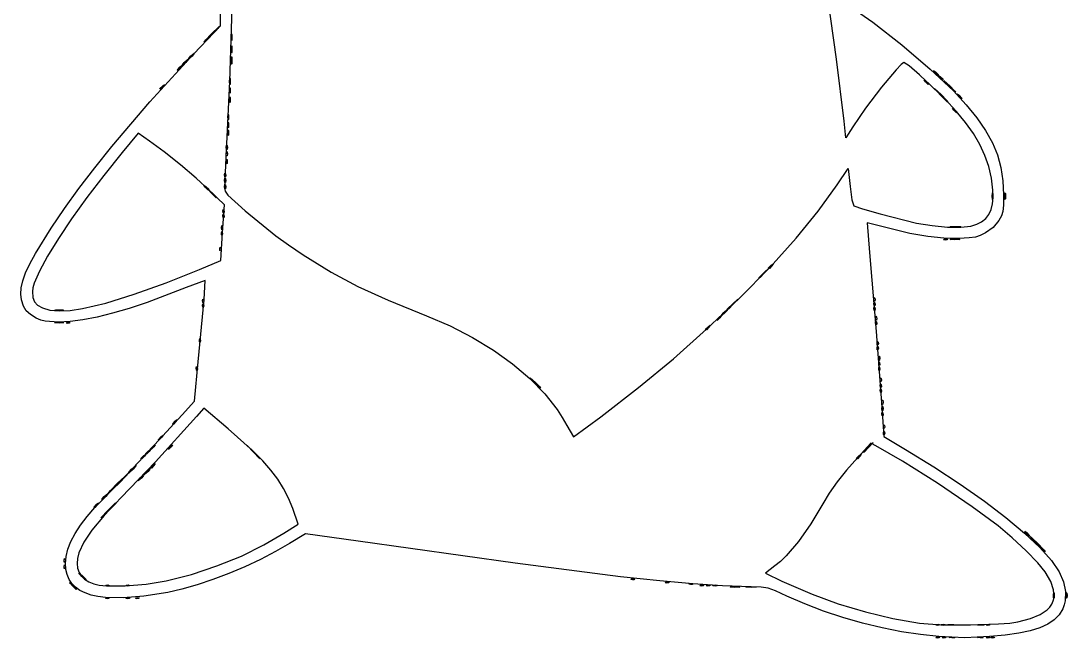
# Model space of a CAD drawing. Extents: x 72 to 326, y 6 to 378.
# Drawn here: x 75.5 to 325.8, y 6.4 to 154.1 of the extents above; entities that cross this region are included whole.
import ezdxf

# ---------------------------------------------------------------- set-up
doc = ezdxf.new("R2010")
doc.units = 0

msp = doc.modelspace()

# ---------------------------------------------------------------- linework, layer by layer
at = {"layer": 'Image'}
for p, q in [((123.236775, 152.92128), (123.226869, 179.09528)), ((126.052384, 160.629138), (125.437548, 139.531238)), ((270.619881, 144.877708), (268.417327, 160.974028)), ((273.38022, 157.91314), (279.34709, 153.752177)), ((116.880325, 146.184), (123.236775, 152.92128)), ((120.97941, 150.89473), (123.02075, 152.77621)), ((123.02075, 152.77621), (122.609255, 152.223525)), ((279.34709, 153.752177), (286.29076, 148.31747)), ((121.35571, 150.89473), (119.31437, 149.01325)), ((119.725864, 149.565935), (120.97941, 150.89473)), ((120.97941, 150.89473), (120.97941, 150.89473)), ((122.609255, 152.223525), (121.35571, 150.89473)), ((125.769776, 150.14155), (125.820328, 150.878265)), ((125.820328, 150.878265), (125.875048, 150.951834)), ((125.875048, 150.951834), (125.941867, 150.800067)), ((125.941867, 150.800067), (125.941867, 149.483027)), ((119.31437, 149.01325), (119.725864, 149.565935)), ((125.769776, 150.141547), (125.769776, 150.14155)), ((125.820328, 149.404829), (125.769776, 150.141547)), ((125.777068, 147.319774), (125.830505, 148.132812)), ((125.875048, 149.33126), (125.820328, 149.404829)), ((125.830505, 148.132812), (125.884173, 148.185583)), ((125.941867, 149.483027), (125.875048, 149.33126)), ((125.884173, 148.185583), (125.948315, 147.973903)), ((125.948315, 147.973903), (125.940723, 146.468723)), ((286.29076, 148.31747), (293.08761, 142.526948)), ((106.330917, 134.669202), (116.880325, 146.184)), ((116.463298, 145.626), (115.59406, 144.873407)), ((115.66125, 145.094481), (116.087, 145.626)), ((116.087, 145.626), (116.956238, 146.37859)), ((116.087, 145.626), (116.087, 145.626)), ((116.889048, 146.157517), (116.463298, 145.626)), ((116.956238, 146.37859), (116.889048, 146.157517)), ((125.777074, 147.319778), (125.777068, 147.319774)), ((125.822014, 146.448899), (125.777074, 147.319778)), ((125.778, 144.68585), (125.831437, 145.49889)), ((125.874832, 146.333507), (125.822014, 146.448899)), ((125.831437, 145.49889), (125.885105, 145.551661)), ((125.940723, 146.468723), (125.874832, 146.333507)), ((125.885105, 145.551661), (125.949247, 145.339981)), ((125.949247, 145.339981), (125.941655, 143.834801)), ((112.889, 142.382), (113.547517, 143.040517)), ((113.689593, 142.898444), (113.104953, 142.289026)), ((113.547517, 143.040517), (114.01789, 143.368816)), ((114.01789, 143.368816), (113.689593, 142.898444)), ((114.958295, 144.121), (114.08906, 143.36841)), ((114.08906, 143.36841), (114.15625, 143.589484)), ((114.15625, 143.589484), (114.582, 144.121)), ((114.582, 144.121), (115.451235, 144.873593)), ((114.582, 144.121), (114.582, 144.121)), ((115.384045, 144.652519), (114.958295, 144.121)), ((115.451235, 144.873593), (115.384045, 144.652519)), ((115.59406, 144.873407), (115.66125, 145.094481)), ((125.778006, 144.685853), (125.778, 144.68585)), ((125.822946, 143.814977), (125.778006, 144.685853)), ((125.875764, 143.699585), (125.822946, 143.814977)), ((125.941655, 143.834801), (125.875764, 143.699585)), ((272.467637, 130.110028), (270.619881, 144.877708)), ((286.11729, 143.657089), (284.915407, 142.39266)), ((286.763972, 144.121158), (286.11729, 143.657089)), ((288.004877, 143.279033), (286.763972, 144.121158)), ((290.499594, 141.143976), (288.004877, 143.279033)), ((112.944964, 142.243891), (112.889, 142.382)), ((112.889, 142.382), (112.889, 142.382)), ((113.104953, 142.289026), (112.944964, 142.243891)), ((125.393478, 139.60525), (125.44403, 140.341967)), ((125.44403, 140.341967), (125.49875, 140.415536)), ((125.49875, 140.415536), (125.565571, 140.26377)), ((125.565571, 140.26377), (125.565571, 138.94673)), ((284.915407, 142.39266), (281.45411, 138.22937)), ((296.615492, 135.342968), (290.499594, 141.143976)), ((293.08761, 142.526948), (298.61402, 137.29854)), ((294.213834, 141.769481), (293.885529, 142.239853)), ((293.885529, 142.239853), (294.355905, 141.911554)), ((294.213835, 141.769481), (294.213834, 141.769481)), ((294.798465, 141.160063), (294.213835, 141.769481)), ((294.355905, 141.911554), (295.014414, 141.253037)), ((294.958451, 141.114927), (294.798465, 141.160063)), ((295.014414, 141.253037), (294.958451, 141.114927)), ((295.343981, 140.640469), (295.015676, 141.110841)), ((295.015676, 141.110841), (295.486052, 140.782542)), ((295.343982, 140.640469), (295.343981, 140.640469)), ((295.928612, 140.031051), (295.343982, 140.640469)), ((295.486052, 140.782542), (296.144561, 140.124025)), ((108.748054, 137.866371), (109.406574, 138.524888)), ((108.804018, 137.728262), (108.748054, 137.866371)), ((108.748054, 137.866371), (108.748054, 137.866371)), ((108.964007, 137.773397), (108.804018, 137.728262)), ((109.548647, 138.382815), (108.964007, 137.773397)), ((109.406574, 138.524888), (109.876944, 138.853187)), ((109.876944, 138.853187), (109.548647, 138.382815)), ((125.437548, 139.531238), (124.545304, 121.355338)), ((125.379237, 137.536074), (125.440044, 138.137808)), ((125.393478, 139.605247), (125.393478, 139.60525)), ((125.44403, 138.868532), (125.393478, 139.605247)), ((125.440044, 138.137808), (125.566649, 137.999282)), ((125.49875, 138.794963), (125.44403, 138.868532)), ((125.565571, 138.94673), (125.49875, 138.794963)), ((125.566649, 137.999282), (125.552679, 136.870392)), ((281.45411, 138.22937), (277.596219, 133.1646)), ((291.956054, 139.511701), (291.627749, 139.982073)), ((291.627749, 139.982073), (292.098125, 139.653774)), ((292.614563, 138.853184), (291.956054, 139.511701)), ((291.956054, 139.511701), (291.956054, 139.511701)), ((292.098125, 139.653774), (292.707541, 139.069137)), ((292.752674, 138.909148), (292.614563, 138.853184)), ((292.707541, 139.069137), (292.752674, 138.909148)), ((295.563, 136.313), (294.075, 137.912)), ((294.075, 137.912), (295.67424, 136.42452)), ((296.088598, 139.985915), (295.928612, 140.031051)), ((296.144561, 140.124025), (296.088598, 139.985915)), ((297.63008, 138.38263), (296.3333, 139.79374)), ((296.3333, 139.79374), (297.74441, 138.49696)), ((299.04119, 136.97152), (297.63008, 138.38263)), ((297.63008, 138.38263), (297.63008, 138.38263)), ((297.74441, 138.49696), (298.993085, 137.281611)), ((125.378428, 135.278366), (125.378454, 135.278371)), ((125.423631, 134.617157), (125.378428, 135.278366)), ((125.378454, 135.278371), (125.439261, 135.880106)), ((125.379211, 137.536072), (125.379237, 137.536074)), ((125.424414, 136.874863), (125.379211, 137.536072)), ((125.481009, 136.779614), (125.424414, 136.874863)), ((125.439261, 135.880106), (125.565866, 135.741579)), ((125.552679, 136.870392), (125.481009, 136.779614)), ((125.565866, 135.741579), (125.551896, 134.612689)), ((295.56248, 136.31274), (295.563, 136.313)), ((297.16172, 134.71348), (295.56248, 136.31274)), ((295.67424, 136.42452), (297.082484, 135.050248)), ((299.273652, 132.502654), (296.615492, 135.342968)), ((298.61402, 137.29854), (301.694282, 133.978214)), ((298.993085, 137.281611), (299.144487, 137.040134)), ((299.144487, 137.040134), (299.04119, 136.97152)), ((299.859531, 136.124919), (299.531226, 136.595291)), ((299.531226, 136.595291), (300.001602, 136.266992)), ((299.859532, 136.124919), (299.859531, 136.124919)), ((300.444162, 135.515501), (299.859532, 136.124919)), ((300.001602, 136.266992), (300.660111, 135.608475)), ((300.604148, 135.470365), (300.444162, 135.515501)), ((300.660111, 135.608475), (300.604148, 135.470365)), ((97.206012, 123.984512), (106.330917, 134.669202)), ((125.480226, 134.52191), (125.423631, 134.617157)), ((125.551896, 134.612689), (125.480226, 134.52191)), ((277.596219, 133.1646), (274.557872, 128.731658)), ((297.082484, 135.050248), (297.258562, 134.786298)), ((297.258562, 134.786298), (297.16172, 134.71348)), ((298.729454, 132.738371), (298.401149, 133.208744)), ((298.401149, 133.208744), (298.871525, 132.880447)), ((299.387963, 132.079854), (298.729454, 132.738371)), ((298.729454, 132.738371), (298.729454, 132.738371)), ((298.871525, 132.880447), (299.480941, 132.295807)), ((301.694282, 133.978214), (304.257757, 130.856125)), ((125.00321, 131.138588), (125.003241, 131.13859)), ((125.048415, 130.477378), (125.00321, 131.138588)), ((125.003241, 131.13859), (125.064048, 131.740323)), ((125.105011, 130.382129), (125.048415, 130.477378)), ((125.064048, 131.740323), (125.190651, 131.601798)), ((125.176681, 130.472908), (125.105011, 130.382129)), ((125.190651, 131.601798), (125.176681, 130.472908)), ((301.536244, 129.781422), (299.273652, 132.502654)), ((299.526074, 132.135818), (299.387963, 132.079854)), ((299.480941, 132.295807), (299.526074, 132.135818)), ((304.257757, 130.856125), (306.337314, 127.864377)), ((125.002454, 127.376151), (125.063261, 127.977886)), ((125.002911, 129.257562), (125.002942, 129.257564)), ((125.048116, 128.596353), (125.002911, 129.257562)), ((125.002942, 129.257564), (125.063749, 129.859298)), ((125.104712, 128.501104), (125.048116, 128.596353)), ((125.063261, 127.977886), (125.189864, 127.839362)), ((125.063749, 129.859298), (125.190352, 129.720772)), ((125.176382, 128.591882), (125.104712, 128.501104)), ((125.189864, 127.839362), (125.175894, 126.710472)), ((125.190352, 129.720772), (125.176382, 128.591882)), ((272.917282, 126.070688), (272.467637, 130.110028)), ((274.557872, 128.731658), (272.917282, 126.070688)), ((303.42577, 127.136459), (301.536244, 129.781422)), ((306.337314, 127.864377), (307.96582, 124.935076)), ((103.53162, 127.19821), (99.71429, 122.58328)), ((106.25, 125.319), (103.53162, 127.19821)), ((109.784272, 122.73144), (106.25, 125.319)), ((125.002423, 127.376149), (125.002454, 127.376151)), ((125.047628, 126.71494), (125.002423, 127.376149)), ((125.104224, 126.619693), (125.047628, 126.71494)), ((125.175894, 126.710472), (125.104224, 126.619693)), ((304.964728, 124.524953), (303.42577, 127.136459)), ((93.139601, 118.906892), (97.206012, 123.984512)), ((113.660676, 119.65602), (109.784272, 122.73144)), ((124.6127, 122.296084), (124.668454, 122.822312)), ((124.612999, 123.80082), (124.668753, 124.327046)), ((124.668753, 123.274592), (124.612999, 123.80082)), ((124.612999, 123.80082), (124.612999, 123.80082)), ((124.668454, 122.822312), (124.8025, 122.766455)), ((124.668753, 124.327046), (124.802799, 124.271188)), ((124.802799, 123.330449), (124.668753, 123.274592)), ((124.8025, 122.766455), (124.880791, 122.296084)), ((124.802799, 124.271188), (124.88109, 123.800819)), ((124.88109, 123.800819), (124.802799, 123.330449)), ((306.175619, 121.904093), (304.964728, 124.524953)), ((307.96582, 124.935076), (309.176145, 122.000327)), ((99.71429, 122.58328), (95.317023, 117.122356)), ((124.545304, 121.355338), (124.180185, 114.123538)), ((124.612212, 120.414681), (124.667966, 120.940907)), ((124.667967, 119.888453), (124.612212, 120.414681)), ((124.612212, 120.414681), (124.612212, 120.414681)), ((124.668454, 121.769858), (124.6127, 122.296084)), ((124.6127, 122.296084), (124.6127, 122.296084)), ((124.667966, 120.940907), (124.802012, 120.885049)), ((124.8025, 121.825716), (124.668454, 121.769858)), ((124.802012, 120.885049), (124.880303, 120.41468)), ((124.880303, 120.41468), (124.802012, 119.94431)), ((124.880791, 122.296084), (124.8025, 121.825716)), ((307.080943, 119.231067), (306.175619, 121.904093)), ((309.176145, 122.000327), (310.001158, 118.992235)), ((89.383539, 113.980917), (93.139601, 118.906892)), ((117.448845, 116.44563), (113.660676, 119.65602)), ((124.802012, 119.94431), (124.667967, 119.888453)), ((270.8192, 114.83884), (273.44437, 118.7647)), ((273.44437, 118.7647), (273.896292, 114.42922)), ((307.703201, 116.463062), (307.080943, 119.231067)), ((310.001158, 118.992235), (310.473726, 115.842904)), ((95.317023, 117.122356), (91.256273, 111.795985)), ((120.71841, 113.45316), (117.448845, 116.44563)), ((124.207, 117.247), (124.282399, 117.637629)), ((124.207014, 117.247), (124.207, 117.247)), ((124.252817, 116.804413), (124.207014, 117.247)), ((124.236405, 115.899054), (124.292159, 116.425279)), ((124.292159, 115.372826), (124.236405, 115.899054)), ((124.236405, 115.899054), (124.236405, 115.899054)), ((124.404651, 116.753112), (124.252817, 116.804413)), ((124.282399, 117.637629), (124.434341, 117.474347)), ((124.292159, 116.425279), (124.426205, 116.369422)), ((124.426205, 115.428683), (124.292159, 115.372826)), ((124.507143, 117.058755), (124.404651, 116.753112)), ((124.426205, 116.369422), (124.504496, 115.899053)), ((124.504496, 115.899053), (124.426205, 115.428683)), ((124.434341, 117.474347), (124.507143, 117.058755)), ((308.064892, 113.557268), (307.703201, 116.463062)), ((310.473726, 115.842904), (310.62672, 112.48444)), ((85.922567, 109.187962), (89.383539, 113.980917)), ((119.613531, 114.299719), (119.285234, 114.770091)), ((119.285234, 114.770091), (119.755604, 114.441792)), ((120.198171, 113.690301), (119.613531, 114.299719)), ((119.613531, 114.299719), (119.613531, 114.299719)), ((119.755604, 114.441792), (120.414124, 113.783275)), ((120.35816, 113.645165), (120.198171, 113.690301)), ((121.137657, 112.794681), (120.2254, 113.829491)), ((120.2254, 113.829491), (121.26021, 112.917234)), ((120.414124, 113.783275), (120.35816, 113.645165)), ((124.22851, 110.0665), (120.71841, 113.45316)), ((121.137657, 112.794674), (121.137657, 112.794681)), ((122.172467, 111.759864), (121.137657, 112.794674)), ((121.26021, 112.917234), (122.189706, 112.018807)), ((124.180185, 114.123538), (124.327699, 113.347955)), ((124.235917, 114.393941), (124.291671, 114.920169)), ((124.291672, 113.867716), (124.235917, 114.393941)), ((124.235917, 114.393941), (124.235917, 114.393941)), ((124.291671, 114.920169), (124.425717, 114.864312)), ((124.425717, 113.923573), (124.291672, 113.867716)), ((124.327699, 113.347955), (124.989961, 112.416357)), ((124.425717, 114.864312), (124.504008, 114.393942)), ((124.504008, 114.393942), (124.425717, 113.923573)), ((266.286414, 108.518098), (270.8192, 114.83884)), ((273.896292, 114.42922), (274.345808, 111.262784)), ((307.896657, 112.136161), (307.947207, 112.872878)), ((307.947207, 112.872878), (308.00192, 112.946447)), ((308.00192, 112.946447), (308.068728, 112.794681)), ((308.118698, 111.806438), (308.064892, 113.557268)), ((308.068728, 112.794681), (308.068728, 111.477641)), ((310.908, 112.13634), (310.958553, 112.873057)), ((310.958553, 112.873057), (311.013275, 112.946626)), ((311.013275, 112.946626), (311.080099, 112.79486)), ((311.080099, 112.79486), (311.080099, 111.47782)), ((91.256273, 111.795985), (87.609028, 106.723496)), ((122.290443, 111.8208), (122.172467, 111.759864)), ((122.189706, 112.018807), (122.290443, 111.8208)), ((124.989961, 112.416357), (129.164355, 108.652038)), ((274.345808, 111.262784), (274.791782, 109.8196)), ((307.641449, 108.928114), (307.979341, 110.266303)), ((307.896657, 112.136158), (307.896657, 112.136161)), ((307.947207, 111.399443), (307.896657, 112.136158)), ((308.00192, 111.325874), (307.947207, 111.399443)), ((307.979341, 110.266303), (308.118698, 111.806438)), ((308.068728, 111.477641), (308.00192, 111.325874)), ((310.62672, 112.48444), (310.605999, 109.998218)), ((310.908, 112.136337), (310.908, 112.13634)), ((310.958553, 111.399622), (310.908, 112.136337)), ((311.013275, 111.326053), (310.958553, 111.399622)), ((311.080099, 111.47782), (311.013275, 111.326053)), ((82.741425, 104.5094), (85.922567, 109.187962)), ((123.762355, 103.41099), (124.22851, 110.0665)), ((123.830403, 108.592644), (123.905803, 108.983273)), ((123.83042, 108.592645), (123.830403, 108.592644)), ((123.876222, 108.150057), (123.83042, 108.592645)), ((123.831, 107.464), (123.9064, 107.854629)), ((124.028057, 108.098756), (123.876222, 108.150057)), ((123.905803, 108.983273), (124.057747, 108.819991)), ((123.9064, 107.854629), (124.058344, 107.691347)), ((124.130549, 108.404399), (124.028057, 108.098756)), ((124.057747, 108.819991), (124.130549, 108.404399)), ((124.058344, 107.691347), (124.131146, 107.275756)), ((129.164355, 108.652038), (136.457476, 102.661159)), ((261.012562, 102.054603), (266.286414, 108.518098)), ((274.791782, 109.8196), (276.896988, 109.105585)), ((276.896988, 109.105585), (281.123868, 107.902386)), ((281.123868, 107.902386), (289.806182, 105.70861)), ((306.348576, 106.822586), (307.099651, 107.783124)), ((307.099651, 107.783124), (307.641449, 108.928114)), ((310.474013, 108.482889), (310.137455, 107.426093)), ((310.605999, 109.998218), (310.474013, 108.482889)), ((87.609028, 106.723496), (84.452278, 102.024217)), ((123.831017, 107.464001), (123.831, 107.464)), ((123.876819, 107.021414), (123.831017, 107.464001)), ((124.028654, 106.970112), (123.876819, 107.021414)), ((124.131146, 107.275756), (124.028654, 106.970112)), ((283.0742, 104.45659), (277.98377, 105.73929)), ((277.98377, 105.73929), (278.536287, 98.68375)), ((289.806182, 105.70861), (293.504226, 105.088945)), ((302.785982, 104.960208), (304.197113, 105.419876)), ((304.197113, 105.419876), (305.382854, 106.037753)), ((305.382854, 106.037753), (306.348576, 106.822586)), ((309.50302, 106.31547), (308.149626, 104.656342)), ((310.137455, 107.426093), (309.50302, 106.31547)), ((78.945466, 98.417071), (82.741425, 104.5094)), ((123.2962, 96.75548), (123.762355, 103.41099)), ((123.454108, 103.324504), (123.529508, 103.715133)), ((123.454122, 103.324504), (123.454108, 103.324504)), ((123.499925, 102.881922), (123.454122, 103.324504)), ((123.483727, 104.610239), (123.539481, 105.136465)), ((123.539481, 104.084011), (123.483727, 104.610239)), ((123.483727, 104.610239), (123.483727, 104.610239)), ((123.651762, 102.83061), (123.499925, 102.881922)), ((123.529508, 103.715133), (123.681452, 103.551851)), ((123.539481, 105.136465), (123.673527, 105.080607)), ((123.673527, 104.139868), (123.539481, 104.084011)), ((123.754254, 103.136262), (123.651762, 102.83061)), ((123.673527, 105.080607), (123.751818, 104.610238)), ((123.751818, 104.610238), (123.673527, 104.139868)), ((123.681452, 103.551851), (123.754254, 103.136262)), ((136.457476, 102.661159), (139.481681, 100.475573)), ((288.207079, 103.236791), (283.0742, 104.45659)), ((292.521819, 102.45705), (288.207079, 103.236791)), ((293.504226, 105.088945), (297.195932, 104.740606)), ((297.195932, 104.740606), (300.437713, 104.689168)), ((297.881228, 104.818893), (298.119727, 104.879761)), ((297.996836, 104.769047), (297.881228, 104.818893)), ((299.154547, 104.722998), (297.996836, 104.769047)), ((298.119727, 104.879761), (300.189347, 104.879761)), ((298.119727, 104.879761), (298.119727, 104.879761)), ((300.31224, 104.769047), (299.154547, 104.722998)), ((300.189347, 104.879761), (300.427845, 104.818893)), ((300.427845, 104.818893), (300.31224, 104.769047)), ((300.437713, 104.689168), (302.785982, 104.960208)), ((305.062889, 102.694327), (303.901909, 102.326327)), ((306.30451, 103.33509), (305.062889, 102.694327)), ((308.149626, 104.656342), (306.30451, 103.33509)), ((84.452278, 102.024217), (81.86301, 97.817478)), ((139.481681, 100.475573), (143.004655, 98.135638)), ((254.776855, 95.192726), (261.012562, 102.054603)), ((296.343425, 102.070797), (292.521819, 102.45705)), ((296.286832, 101.704943), (296.450108, 101.856892)), ((296.677466, 101.629534), (296.286832, 101.704943)), ((299.9969, 102.03146), (296.343425, 102.070797)), ((296.450108, 101.856864), (296.865701, 101.92967)), ((296.450108, 101.856892), (296.450108, 101.856864)), ((297.120054, 101.675342), (296.677466, 101.629534)), ((296.865701, 101.92967), (297.171355, 101.827174)), ((297.171355, 101.827174), (297.120054, 101.675342)), ((297.870558, 101.808549), (298.125899, 101.869967)), ((297.9441, 101.757508), (297.870558, 101.808549)), ((298.9674, 101.707576), (297.9441, 101.757508)), ((298.125899, 101.869967), (298.1259, 101.86991)), ((298.1259, 101.86991), (300.00739, 101.86483)), ((300.049042, 101.751659), (298.9674, 101.707576)), ((302.365327, 102.136802), (299.9969, 102.03146)), ((300.00739, 101.86483), (300.185676, 101.802191)), ((300.185676, 101.802191), (300.049042, 101.751659)), ((303.901909, 102.326327), (302.365327, 102.136802)), ((77.605875, 95.946596), (78.945466, 98.417071)), ((81.86301, 97.817478), (79.918213, 94.222607)), ((123.077728, 99.561609), (123.153127, 99.952229)), ((123.077742, 99.561609), (123.077728, 99.561609)), ((123.123545, 99.119011), (123.077742, 99.561609)), ((123.275379, 99.067721), (123.123545, 99.119011)), ((123.153127, 99.952229), (123.305069, 99.788939)), ((123.377871, 99.373349), (123.275379, 99.067721)), ((123.305069, 99.788939), (123.377871, 99.373349)), ((143.004655, 98.135638), (149.739817, 93.969313)), ((278.536287, 98.68375), (280.154695, 79.751151)), ((76.611026, 93.793177), (77.605875, 95.946596)), ((118.1866, 94.60117), (123.2962, 96.75548)), ((247.3585, 87.67684), (254.776855, 95.192726)), ((254.375531, 94.968519), (255.034048, 95.627028)), ((255.176124, 95.484957), (254.591484, 94.875541)), ((255.034048, 95.627028), (255.50442, 95.955333)), ((255.50442, 95.955333), (255.176124, 95.484957)), ((75.940283, 91.906762), (76.611026, 93.793177)), ((79.918213, 94.222607), (78.694877, 91.358931)), ((110.228869, 91.417974), (118.1866, 94.60117)), ((149.739817, 93.969313), (156.137732, 90.529181)), ((252.182329, 92.576241), (252.117718, 92.686509)), ((252.117718, 92.686509), (252.117728, 92.686509)), ((252.117728, 92.686509), (253.340688, 93.909459)), ((252.40174, 92.702602), (252.182329, 92.576241)), ((253.458428, 93.791719), (252.40174, 92.702602)), ((253.340688, 93.909459), (254.563648, 95.014699)), ((254.563648, 95.014699), (253.458428, 93.791719)), ((254.431495, 94.830408), (254.375531, 94.968519)), ((254.375531, 94.968519), (254.375531, 94.968519)), ((254.591484, 94.875541), (254.431495, 94.830408)), ((75.488569, 88.734726), (75.57301, 90.237296)), ((75.57301, 90.237296), (75.940283, 91.906762)), ((78.377816, 90.238582), (78.26999, 89.34578)), ((78.694877, 91.358931), (78.377816, 90.238582)), ((102.6056, 88.693275), (110.228869, 91.417974)), ((115.017295, 90.27748), (105.665967, 86.700829)), ((119.614735, 91.98058), (115.017295, 90.27748)), ((119.346084, 87.383755), (119.614735, 91.98058)), ((156.137732, 90.529181), (163.351059, 87.245877)), ((75.666325, 87.349), (75.488569, 88.734726)), ((78.26999, 89.34578), (78.376908, 87.890365)), ((78.376908, 87.890365), (78.753623, 86.839575)), ((95.772156, 86.579481), (102.6056, 88.693275)), ((239.579756, 80.294168), (247.3585, 87.67684)), ((279.617028, 87.520129), (279.692428, 87.910763)), ((279.692428, 87.910763), (279.844372, 87.747487)), ((279.844372, 87.747487), (279.917174, 87.331894)), ((76.119959, 85.846634), (75.666325, 87.349)), ((76.775412, 84.710941), (76.119959, 85.846634)), ((78.753623, 86.839575), (79.484074, 86.05421)), ((79.484074, 86.05421), (80.6522, 85.39507)), ((80.6522, 85.39507), (82.388247, 84.88759)), ((87.248886, 84.802735), (90.18429, 85.228672)), ((90.1839, 85.229), (95.772156, 86.579481)), ((90.18429, 85.228672), (90.1839, 85.229)), ((101.397894, 85.284978), (97.41412, 84.120841)), ((105.665967, 86.700829), (101.397894, 85.284978)), ((117.932805, 72.47008), (119.346084, 87.383755)), ((118.939028, 87.143842), (119.014428, 87.534462)), ((118.939042, 87.143843), (118.939028, 87.143842)), ((118.984845, 86.701244), (118.939042, 87.143843)), ((118.939108, 86.014877), (119.014508, 86.40551)), ((118.939122, 86.014877), (118.939108, 86.014877)), ((118.984925, 85.572278), (118.939122, 86.014877)), ((119.136682, 86.649954), (118.984845, 86.701244)), ((119.136762, 85.520988), (118.984925, 85.572278)), ((119.014428, 87.534462), (119.166372, 87.371172)), ((119.014508, 86.40551), (119.166452, 86.242235)), ((119.239174, 86.955582), (119.136682, 86.649954)), ((119.239254, 85.826631), (119.136762, 85.520988)), ((119.166372, 87.371172), (119.239174, 86.955582)), ((119.166452, 86.242235), (119.239254, 85.826631)), ((163.351059, 87.245877), (172.532455, 83.550038)), ((244.656631, 85.050331), (244.592018, 85.160582)), ((244.592018, 85.160582), (244.592028, 85.160582)), ((244.592028, 85.160582), (245.814988, 86.383562)), ((244.876044, 85.176701), (244.656631, 85.050331)), ((245.932728, 86.265822), (244.876044, 85.176701)), ((245.814988, 86.383562), (247.037948, 87.488772)), ((247.037948, 87.488772), (245.932728, 86.265822)), ((279.617042, 87.520128), (279.617028, 87.520129)), ((279.662845, 87.077541), (279.617042, 87.520128)), ((279.617108, 86.391164), (279.692508, 86.781797)), ((279.617122, 86.391163), (279.617108, 86.391164)), ((279.662925, 85.948586), (279.617122, 86.391163)), ((279.6179, 85.26231), (279.6933, 85.652944)), ((279.617914, 85.262309), (279.6179, 85.26231)), ((279.663717, 84.819722), (279.617914, 85.262309)), ((279.814682, 87.02624), (279.662845, 87.077541)), ((279.814762, 85.897275), (279.662925, 85.948586)), ((279.692508, 86.781797), (279.844452, 86.618522)), ((279.6933, 85.652944), (279.845244, 85.489668)), ((279.917174, 87.331894), (279.814682, 87.02624)), ((279.917254, 86.202928), (279.814762, 85.897275)), ((279.844452, 86.618522), (279.917254, 86.202928)), ((279.845244, 85.489668), (279.918046, 85.074075)), ((77.741587, 83.804796), (76.775412, 84.710941)), ((79.127385, 82.99107), (77.741587, 83.804796)), ((80.246069, 82.496031), (79.127385, 82.99107)), ((82.388247, 84.88759), (84.618674, 84.689593)), ((83.624897, 84.868801), (83.820026, 84.932123)), ((83.719485, 84.816941), (83.624897, 84.868801)), ((84.666692, 84.769027), (83.719485, 84.816941)), ((83.820026, 84.932123), (83.820028, 84.932123)), ((83.820028, 84.932123), (85.513358, 84.932123)), ((84.618674, 84.689593), (87.248886, 84.802735)), ((85.613899, 84.816941), (84.666692, 84.769027)), ((85.513358, 84.932123), (85.708488, 84.868801)), ((85.708488, 84.868801), (85.613899, 84.816941)), ((93.724074, 83.210966), (90.337186, 82.5579)), ((97.41412, 84.120841), (93.724074, 83.210966)), ((172.532455, 83.550038), (178.211821, 81.114903)), ((241.95776, 82.550749), (242.61628, 83.209258)), ((242.758353, 83.067187), (242.173713, 82.457771)), ((242.61628, 83.209258), (243.08665, 83.537563)), ((243.08665, 83.537563), (242.758353, 83.067187)), ((244.027429, 84.290219), (243.158191, 83.537618)), ((243.158191, 83.537618), (243.225381, 83.758693)), ((243.225381, 83.758693), (243.651131, 84.290219)), ((243.651131, 84.290219), (244.520369, 85.042792)), ((243.651131, 84.290219), (243.651131, 84.290219)), ((244.453179, 84.821721), (244.027429, 84.290219)), ((244.520369, 85.042792), (244.453179, 84.821721)), ((279.815554, 84.768421), (279.663717, 84.819722)), ((279.918046, 85.074075), (279.815554, 84.768421)), ((279.994028, 83.004573), (280.069428, 83.395207)), ((279.994045, 83.004572), (279.994028, 83.004573)), ((280.039847, 82.561985), (279.994045, 83.004572)), ((280.069428, 83.395207), (280.221372, 83.231931)), ((280.294174, 82.816338), (280.191682, 82.510684)), ((280.221372, 83.231931), (280.294174, 82.816338)), ((81.327462, 82.204845), (80.246069, 82.496031)), ((84.510595, 82.03239), (81.327462, 82.204845)), ((83.624769, 81.858383), (83.819898, 81.9217)), ((83.719357, 81.806532), (83.624769, 81.858383)), ((84.666564, 81.758632), (83.719357, 81.806532)), ((83.819898, 81.9217), (83.8199, 81.9217)), ((83.8199, 81.9217), (85.51323, 81.9217)), ((87.262883, 82.164192), (84.510595, 82.03239)), ((85.613771, 81.806532), (84.666564, 81.758632)), ((85.51323, 81.9217), (85.70836, 81.858383)), ((85.70836, 81.858383), (85.613771, 81.806532)), ((86.314126, 81.761242), (86.477408, 81.913177)), ((86.704755, 81.685847), (86.314126, 81.761242)), ((86.477408, 81.913177), (86.892997, 81.985972)), ((86.477408, 81.913177), (86.477408, 81.913177)), ((87.147342, 81.731644), (86.704755, 81.685847)), ((86.892997, 81.985972), (87.198643, 81.883487)), ((87.198643, 81.883487), (87.147342, 81.731644)), ((90.337186, 82.5579), (87.262883, 82.164192)), ((178.211821, 81.114903), (183.579286, 78.350775)), ((231.616325, 73.242005), (239.579756, 80.294168)), ((239.324328, 80.293073), (239.982845, 80.951582)), ((239.380292, 80.154962), (239.324328, 80.293073)), ((239.324328, 80.293073), (239.324328, 80.293073)), ((239.540281, 80.200095), (239.380292, 80.154962)), ((240.124921, 80.809511), (239.540281, 80.200095)), ((239.982845, 80.951582), (240.453218, 81.279887)), ((240.453218, 81.279887), (240.124921, 80.809511)), ((242.013724, 82.412638), (241.95776, 82.550749)), ((241.95776, 82.550749), (241.95776, 82.550749)), ((242.173713, 82.457771), (242.013724, 82.412638)), ((279.993408, 81.875613), (280.068808, 82.266247)), ((279.993425, 81.875613), (279.993408, 81.875613)), ((280.039227, 81.433025), (279.993425, 81.875613)), ((280.191062, 81.381724), (280.039227, 81.433025)), ((280.191682, 82.510684), (280.039847, 82.561985)), ((280.068808, 82.266247), (280.220752, 82.102971)), ((280.293554, 81.687378), (280.191062, 81.381724)), ((280.220752, 82.102971), (280.293554, 81.687378)), ((118.186408, 77.736343), (118.261808, 78.126977)), ((118.186425, 77.736343), (118.186408, 77.736343)), ((118.232227, 77.293766), (118.186425, 77.736343)), ((118.261808, 78.126977), (118.413752, 77.963701)), ((118.413752, 77.963701), (118.486554, 77.548108)), ((183.579286, 78.350775), (188.579223, 75.301142)), ((280.154695, 79.751151), (281.508517, 61.64575)), ((118.384062, 77.242454), (118.232227, 77.293766)), ((118.486554, 77.548108), (118.384062, 77.242454)), ((188.579223, 75.301142), (193.156005, 72.009496)), ((280.370302, 75.854882), (280.445701, 76.245502)), ((280.370316, 75.854883), (280.370302, 75.854882)), ((280.416119, 75.412284), (280.370316, 75.854883)), ((280.370408, 76.98377), (280.445807, 77.37439)), ((280.370422, 76.983771), (280.370408, 76.98377)), ((280.416225, 76.541172), (280.370422, 76.983771)), ((280.567953, 75.360994), (280.416119, 75.412284)), ((280.568059, 76.489882), (280.416225, 76.541172)), ((280.445701, 76.245502), (280.597643, 76.082212)), ((280.445807, 77.37439), (280.597749, 77.2111)), ((280.670445, 75.666622), (280.567953, 75.360994)), ((280.670551, 76.79551), (280.568059, 76.489882)), ((280.597643, 76.082212), (280.670445, 75.666622)), ((280.597749, 77.2111), (280.670551, 76.79551)), ((223.251606, 66.335185), (231.616325, 73.242005)), ((280.776328, 73.377673), (280.832082, 73.903894)), ((280.776328, 73.377672), (280.776328, 73.377673)), ((280.832083, 72.851452), (280.776328, 73.377672)), ((280.832082, 73.903894), (280.966128, 73.848052)), ((280.966128, 72.907293), (280.832083, 72.851452)), ((280.966128, 73.848052), (281.044419, 73.377672)), ((281.044419, 73.377672), (280.966128, 72.907293)), ((117.00997, 63.09591), (117.932805, 72.47008)), ((117.434328, 70.963093), (117.509727, 71.353727)), ((117.434342, 70.963093), (117.434328, 70.963093)), ((117.480145, 70.520516), (117.434342, 70.963093)), ((117.631979, 70.469204), (117.480145, 70.520516)), ((117.509727, 71.353727), (117.661669, 71.190451)), ((117.734471, 70.774858), (117.631979, 70.469204)), ((117.661669, 71.190451), (117.734471, 70.774858)), ((193.156005, 72.009496), (197.254006, 68.519323)), ((280.746597, 70.963012), (280.821997, 71.353646)), ((280.746611, 70.963012), (280.746597, 70.963012)), ((280.792414, 70.520435), (280.746611, 70.963012)), ((280.746703, 72.0919), (280.822103, 72.482534)), ((280.746717, 72.0919), (280.746703, 72.0919)), ((280.79252, 71.649323), (280.746717, 72.0919)), ((280.944251, 70.469123), (280.792414, 70.520435)), ((280.944357, 71.598011), (280.79252, 71.649323)), ((280.821997, 71.353646), (280.973941, 71.19037)), ((280.822103, 72.482534), (280.974047, 72.319258)), ((281.046743, 70.774777), (280.944251, 70.469123)), ((281.046849, 71.903665), (280.944357, 71.598011)), ((280.973941, 71.19037), (281.046743, 70.774777)), ((280.974047, 72.319258), (281.046849, 71.903665)), ((197.254006, 68.519323), (200.817599, 64.874113)), ((198.47186, 67.450949), (197.36664, 68.673899)), ((197.36664, 68.673899), (198.5896, 67.568689)), ((281.123328, 68.329033), (281.198728, 68.719667)), ((281.123345, 68.329032), (281.123328, 68.329033)), ((281.169147, 67.886445), (281.123345, 68.329032)), ((281.320982, 67.835144), (281.169147, 67.886445)), ((281.198728, 68.719667), (281.350672, 68.556391)), ((281.423474, 68.140798), (281.320982, 67.835144)), ((281.350672, 68.556391), (281.423474, 68.140798)), ((198.47186, 67.450939), (198.47186, 67.450949)), ((199.69482, 66.227989), (198.47186, 67.450939)), ((198.5896, 67.568689), (199.678715, 66.512006)), ((199.678715, 66.512006), (199.805081, 66.292599)), ((199.805081, 66.292599), (199.69482, 66.227989)), ((214.269, 59.38854), (223.251606, 66.335185)), ((281.122892, 65.694882), (281.198292, 66.085502)), ((281.122909, 65.694882), (281.122892, 65.694882)), ((281.168711, 65.252284), (281.122909, 65.694882)), ((281.122998, 66.82377), (281.198398, 67.21439)), ((281.123015, 66.82377), (281.122998, 66.82377)), ((281.168817, 66.381172), (281.123015, 66.82377)), ((281.320546, 65.200994), (281.168711, 65.252284)), ((281.320652, 66.329882), (281.168817, 66.381172)), ((281.198292, 66.085502), (281.350236, 65.922212)), ((281.198398, 67.21439), (281.350342, 67.0511)), ((281.423038, 65.506622), (281.320546, 65.200994)), ((281.423144, 66.63551), (281.320652, 66.329882)), ((281.350236, 65.922212), (281.423038, 65.506622)), ((281.350342, 67.0511), (281.423144, 66.63551)), ((114.11049, 59.86416), (117.00997, 63.09591)), ((200.817599, 64.874113), (203.791157, 61.117355)), ((281.52933, 62.841393), (281.585084, 63.36761)), ((281.52933, 62.841392), (281.52933, 62.841393)), ((281.585085, 62.315151), (281.52933, 62.841392)), ((281.585084, 63.36761), (281.71913, 63.311744)), ((281.71913, 63.311744), (281.797421, 62.841389)), ((281.797421, 62.841389), (281.71913, 62.371013)), ((119.25857, 61.38688), (117.48494, 59.39236)), ((125.06151, 56.48065), (119.25857, 61.38688)), ((203.791157, 61.117355), (205.03929, 59.210736)), ((281.49919, 60.050442), (281.574589, 60.441062)), ((281.508517, 61.64575), (281.963639, 54.61735)), ((281.529, 61.3361), (281.584754, 61.862342)), ((281.529, 61.336099), (281.529, 61.3361)), ((281.584754, 60.809882), (281.529, 61.336099)), ((281.574589, 60.441062), (281.726531, 60.277772)), ((281.584754, 61.862342), (281.7188, 61.806479)), ((281.7188, 60.865748), (281.584754, 60.809882)), ((281.71913, 62.371013), (281.585085, 62.315151)), ((281.7188, 61.806479), (281.797091, 61.336103)), ((281.797091, 61.336103), (281.7188, 60.865748)), ((281.726531, 60.277772), (281.799333, 59.862182)), ((103.730574, 48.559148), (114.11049, 59.86416)), ((117.48494, 59.39236), (107.663004, 48.555273)), ((111.76033, 57.715313), (112.418847, 58.373822)), ((111.816294, 57.577202), (111.76033, 57.715313)), ((111.76033, 57.715313), (111.76033, 57.715313)), ((111.976283, 57.622335), (111.816294, 57.577202)), ((112.560923, 58.231751), (111.976283, 57.622335)), ((112.418847, 58.373822), (112.88922, 58.702127)), ((112.88922, 58.702127), (112.560923, 58.231751)), ((205.03929, 59.210736), (206.119055, 57.292538)), ((207.683785, 54.564378), (214.268965, 59.388538)), ((214.268965, 59.388538), (214.269, 59.38854)), ((281.499204, 60.050442), (281.49919, 60.050442)), ((281.545007, 59.607844), (281.499204, 60.050442)), ((281.696841, 59.556554), (281.545007, 59.607844)), ((281.799333, 59.862182), (281.696841, 59.556554)), ((131.042758, 51.142245), (125.06151, 56.48065)), ((206.119055, 57.292538), (207.683785, 54.564378)), ((281.87493, 55.535026), (281.95033, 55.925646)), ((281.874944, 55.535026), (281.87493, 55.535026)), ((281.920747, 55.092428), (281.874944, 55.535026)), ((281.87533, 57.040153), (281.95073, 57.430787)), ((281.875344, 57.040153), (281.87533, 57.040153)), ((281.921147, 56.597565), (281.875344, 57.040153)), ((282.072584, 55.041138), (281.920747, 55.092428)), ((282.072984, 56.546264), (281.921147, 56.597565)), ((281.95033, 55.925646), (282.102274, 55.762356)), ((281.95073, 57.430787), (282.102674, 57.267511)), ((282.175076, 55.346767), (282.072584, 55.041138)), ((282.175476, 56.851918), (282.072984, 56.546264)), ((282.102274, 55.762356), (282.175076, 55.346767)), ((282.102674, 57.267511), (282.175476, 56.851918)), ((107.14968, 52.353058), (107.62005, 52.681353)), ((107.62005, 52.681353), (107.291753, 52.210987)), ((108.37333, 53.952363), (109.031847, 54.610872)), ((108.429294, 53.814252), (108.37333, 53.952363)), ((108.37333, 53.952363), (108.37333, 53.952363)), ((108.589283, 53.859385), (108.429294, 53.814252)), ((109.173923, 54.468801), (108.589283, 53.859385)), ((109.031847, 54.610872), (109.50222, 54.939166)), ((109.50222, 54.939166), (109.173923, 54.468801)), ((111.289627, 52.353092), (111.76, 52.681387)), ((111.76, 52.681387), (111.431703, 52.211021)), ((278.88396, 53.051681), (275.77485, 49.661351)), ((278.176291, 52.140569), (279.399251, 53.245809)), ((279.399251, 53.245809), (278.294031, 52.022829)), ((280.08254, 52.43226), (278.88396, 53.051681)), ((281.963639, 54.61735), (287.154399, 51.5551)), ((104.23401, 49.436806), (104.89253, 50.095315)), ((104.89253, 50.095315), (105.3629, 50.423609)), ((105.3629, 50.423609), (105.034603, 49.953244)), ((105.362331, 50.56566), (106.020851, 51.224169)), ((105.418295, 50.427549), (105.362331, 50.56566)), ((105.362331, 50.56566), (105.362331, 50.56566)), ((105.578284, 50.472682), (105.418295, 50.427549)), ((106.162924, 51.082098), (105.578284, 50.472682)), ((106.020851, 51.224169), (106.491221, 51.552464)), ((106.491221, 51.552464), (106.162924, 51.082098)), ((106.49116, 51.694549), (107.14968, 52.353058)), ((106.547124, 51.556438), (106.49116, 51.694549)), ((106.49116, 51.694549), (106.49116, 51.694549)), ((106.707113, 51.601571), (106.547124, 51.556438)), ((107.291753, 52.210987), (106.707113, 51.601571)), ((110.63111, 51.694583), (111.289627, 52.353092)), ((110.687074, 51.556472), (110.63111, 51.694583)), ((110.63111, 51.694583), (110.63111, 51.694583)), ((110.847063, 51.601605), (110.687074, 51.556472)), ((111.431703, 52.211021), (110.847063, 51.601605)), ((131.12151, 50.893976), (129.63403, 52.493246)), ((129.63403, 52.493246), (131.23329, 51.005766)), ((133.358064, 48.798926), (131.042758, 51.142245)), ((132.495783, 49.485751), (131.12151, 50.893976)), ((131.12151, 50.893976), (131.12151, 50.893976)), ((131.23329, 51.005766), (132.83255, 49.406496)), ((275.44816, 49.436769), (276.106677, 50.095278)), ((276.106677, 50.095278), (276.577049, 50.423573)), ((276.577049, 50.423573), (276.24875, 49.953207)), ((277.017932, 50.807351), (276.953321, 50.917619)), ((276.953321, 50.917619), (276.953331, 50.917619)), ((276.953331, 50.917619), (278.176291, 52.140569)), ((277.237344, 50.933712), (277.017932, 50.807351)), ((278.294031, 52.022829), (277.237344, 50.933712)), ((286.449699, 48.750794), (280.08254, 52.43226)), ((287.154399, 51.5551), (293.927266, 47.420005)), ((95.38339, 39.88926), (103.730574, 48.559148)), ((107.663004, 48.555273), (99.48014, 40.02256)), ((101.97616, 46.848769), (103.04809, 47.7895)), ((103.04809, 47.7895), (102.921359, 47.513159)), ((104.289974, 49.298695), (104.23401, 49.436806)), ((104.23401, 49.436806), (104.23401, 49.436806)), ((104.449963, 49.343828), (104.289974, 49.298695)), ((105.034603, 49.953244), (104.449963, 49.343828)), ((106.49179, 47.179026), (107.15031, 47.837535)), ((107.292383, 47.695464), (106.707743, 47.086048)), ((107.15031, 47.837535), (107.62068, 48.16583)), ((107.62068, 48.16583), (107.292383, 47.695464)), ((132.759732, 49.309668), (132.495783, 49.485751)), ((132.83255, 49.406496), (132.759732, 49.309668)), ((135.301639, 46.576321), (133.358064, 48.798926)), ((275.77485, 49.661351), (273.079111, 46.604128)), ((275.504124, 49.298658), (275.44816, 49.436769)), ((275.44816, 49.436769), (275.44816, 49.436769)), ((275.664112, 49.343791), (275.504124, 49.298658)), ((276.24875, 49.953207), (275.664112, 49.343791)), ((294.806056, 43.446451), (286.449699, 48.750794)), ((98.589, 43.4621), (101.20133, 45.90803)), ((100.622106, 45.189538), (98.9653, 43.4621)), ((101.20133, 45.90803), (100.622106, 45.189538)), ((102.352458, 46.848769), (101.280528, 45.908038)), ((101.280528, 45.908038), (101.407259, 46.184379)), ((101.407259, 46.184379), (101.97616, 46.848769)), ((101.97616, 46.848769), (101.97616, 46.848769)), ((102.921359, 47.513159), (102.352458, 46.848769)), ((104.04579, 44.779149), (104.915025, 45.531722)), ((104.847835, 45.310651), (104.422085, 44.779149)), ((104.915025, 45.531722), (104.847835, 45.310651)), ((105.926775, 46.28432), (105.05754, 45.531719)), ((105.05754, 45.531719), (105.12473, 45.752794)), ((105.12473, 45.752794), (105.55048, 46.28432)), ((105.55048, 46.28432), (106.419715, 47.036921)), ((105.55048, 46.28432), (105.55048, 46.28432)), ((106.352525, 46.815846), (105.926775, 46.28432)), ((106.419715, 47.036921), (106.352525, 46.815846)), ((106.547754, 47.040915), (106.49179, 47.179026)), ((106.49179, 47.179026), (106.49179, 47.179026)), ((106.707743, 47.086048), (106.547754, 47.040915)), ((136.932341, 44.402026), (135.301639, 46.576321)), ((273.079111, 46.604128), (270.813086, 43.773232)), ((293.927266, 47.420005), (300.251341, 43.282487)), ((98.9653, 43.4621), (96.35297, 41.01617)), ((96.932194, 41.734662), (98.589, 43.4621)), ((98.589, 43.4621), (98.589, 43.4621)), ((104.422085, 44.779149), (103.55285, 44.026548)), ((103.55285, 44.026548), (103.62004, 44.247623)), ((103.62004, 44.247623), (104.04579, 44.779149)), ((104.04579, 44.779149), (104.04579, 44.779149)), ((138.30903, 42.203636), (136.932341, 44.402026)), ((270.813086, 43.773232), (268.932255, 41.109671)), ((303.108805, 37.855288), (294.806056, 43.446451)), ((300.251341, 43.282487), (306.040486, 39.211157)), ((95.767278, 40.263599), (94.89804, 39.510998)), ((94.96523, 39.732073), (95.39098, 40.263599)), ((95.39098, 40.263599), (96.260218, 41.016172)), ((95.39098, 40.263599), (95.39098, 40.263599)), ((96.193028, 40.795101), (95.767278, 40.263599)), ((96.260218, 41.016172), (96.193028, 40.795101)), ((96.35297, 41.01617), (96.932194, 41.734662)), ((139.490567, 39.908746), (138.30903, 42.203636)), ((268.932255, 41.109671), (267.3921, 38.554451)), ((91.314791, 35.482569), (93.198209, 37.638322)), ((92.94506, 37.771579), (93.603577, 38.430116)), ((93.001024, 37.633484), (92.94506, 37.771579)), ((92.94506, 37.771579), (92.94506, 37.771579)), ((93.161012, 37.678626), (93.001024, 37.633484)), ((93.74565, 38.288045), (93.161012, 37.678626)), ((93.198209, 37.638322), (95.38339, 39.88926)), ((93.603577, 38.430116), (94.073949, 38.75841)), ((94.073949, 38.75841), (93.74565, 38.288045)), ((94.89804, 39.510998), (94.96523, 39.732073)), ((99.48014, 40.02256), (95.368527, 35.723087)), ((96.316, 36.971), (97.849356, 38.538782)), ((98.2132, 38.64861), (96.42579, 36.86119)), ((97.849356, 38.538782), (98.136046, 38.739312)), ((98.136046, 38.739312), (98.2132, 38.64861)), ((140.53581, 37.44495), (139.490567, 39.908746)), ((267.3921, 38.554451), (264.533251, 33.771359)), ((309.31514, 33.31336), (303.108805, 37.855288)), ((306.040486, 39.211157), (311.208562, 35.274625)), ((89.729928, 33.416554), (91.314791, 35.482569)), ((95.368527, 35.723087), (92.441607, 32.256321)), ((94.63838, 35.18361), (96.316, 36.971)), ((96.42579, 36.86119), (94.63838, 35.18361)), ((141.8084, 33.70113), (140.53581, 37.44495)), ((311.208562, 35.274625), (315.669429, 31.541502)), ((88.440414, 31.434829), (89.729928, 33.416554)), ((138.375106, 31.507526), (141.8084, 33.70113)), ((264.533251, 33.771359), (261.556298, 29.5577)), ((312.699842, 30.441522), (309.31514, 33.31336)), ((87.443041, 29.531945), (88.440414, 31.434829)), ((92.441607, 32.256321), (90.50383, 29.36675)), ((133.5854, 28.6992), (138.375106, 31.507526)), ((143.55059, 31.38045), (139.7805, 29.06366)), ((156.15959, 29.58253), (143.55059, 31.38045)), ((316.032917, 27.326116), (312.699842, 30.441522)), ((315.669429, 31.541502), (319.336951, 28.0804)), ((316.04079, 31.514726), (315.712495, 31.985091)), ((315.712495, 31.985091), (316.182861, 31.656797)), ((316.040791, 31.514726), (316.04079, 31.514726)), ((316.625421, 30.905307), (316.040791, 31.514726)), ((316.182861, 31.656797), (316.84137, 30.99826)), ((316.785407, 30.860165), (316.625421, 30.905307)), ((318.52, 29.0688), (316.65268, 31.04435)), ((316.65268, 31.04435), (318.62823, 29.17703)), ((316.84137, 30.99826), (316.785407, 30.860165)), ((86.311891, 25.940909), (86.734602, 27.702454)), ((86.734602, 27.702454), (87.443041, 29.531945)), ((90.50383, 29.36675), (89.35964, 26.79886)), ((128.233005, 26.054324), (133.5854, 28.6992)), ((139.7805, 29.06366), (136.429841, 27.120607)), ((193.790251, 24.313947), (156.15959, 29.58253)), ((261.556298, 29.5577), (258.627295, 26.128366)), ((318.52, 29.06879), (318.52, 29.0688)), ((320.49555, 27.09324), (318.52, 29.06879)), ((318.62823, 29.17703), (320.355574, 27.484439)), ((319.336951, 28.0804), (322.124987, 24.959929)), ((85.82493, 25.055026), (85.90033, 25.445646)), ((85.824944, 25.055027), (85.82493, 25.055026)), ((85.870746, 24.612428), (85.824944, 25.055027)), ((85.90033, 25.445646), (86.052274, 25.282356)), ((86.052274, 25.282356), (86.125076, 24.866767)), ((86.1717, 24.24186), (86.311891, 25.940909)), ((89.029063, 25.478927), (88.926789, 24.257821)), ((89.35964, 26.79886), (89.029063, 25.478927)), ((122.379421, 23.676787), (128.233005, 26.054324)), ((132.843482, 25.253961), (129.097033, 23.494063)), ((136.429841, 27.120607), (132.843482, 25.253961)), ((258.627295, 26.128366), (257.232668, 24.774975)), ((318.831779, 24.439508), (316.032917, 27.326116)), ((320.355574, 27.484439), (320.580382, 27.174821)), ((320.580382, 27.174821), (320.49555, 27.09324)), ((85.82493, 23.549826), (85.90033, 23.94046)), ((85.824944, 23.549825), (85.82493, 23.549826)), ((85.870746, 23.107249), (85.824944, 23.549825)), ((86.022584, 24.561138), (85.870746, 24.612428)), ((86.022584, 23.055937), (85.870746, 23.107249)), ((85.90033, 23.94046), (86.052274, 23.777184)), ((86.125076, 24.866767), (86.022584, 24.561138)), ((86.125076, 23.361591), (86.022584, 23.055937)), ((86.052274, 23.777184), (86.125076, 23.361591)), ((86.267229, 22.856949), (86.1717, 24.24186)), ((86.553798, 21.59929), (86.267229, 22.856949)), ((88.926789, 24.257821), (89.049717, 23.14199)), ((89.049717, 23.14199), (89.394747, 22.137882)), ((116.296227, 21.666417), (122.379421, 23.676787)), ((129.097033, 23.494063), (125.266109, 21.871255)), ((218.995277, 21.092485), (193.790251, 24.313947)), ((255.9123, 23.698251), (253.62338, 21.925111)), ((257.232668, 24.774975), (255.9123, 23.698251)), ((320.61384, 22.25406), (318.831779, 24.439508)), ((322.124987, 24.959929), (323.947399, 22.2487)), ((87.031381, 20.468891), (86.553798, 21.59929)), ((87.69995, 19.46576), (87.031381, 20.468891)), ((90.08689, 21.166544), (89.370049, 22.01321)), ((89.370049, 22.01321), (90.216715, 21.296366)), ((89.394747, 22.137882), (89.958777, 21.251946)), ((89.958777, 21.251946), (90.738707, 20.490628)), ((90.933556, 20.319878), (90.08689, 21.166544)), ((90.08689, 21.166544), (90.08689, 21.166544)), ((90.216715, 21.296366), (90.986429, 20.555509)), ((90.738707, 20.490628), (91.731435, 19.860377)), ((91.060477, 20.377724), (90.933556, 20.319878)), ((90.986429, 20.555509), (91.060477, 20.377724)), ((105.463211, 19.348371), (110.25496, 20.123007)), ((110.25496, 20.123007), (110.255, 20.12304)), ((110.255, 20.12304), (116.296227, 21.666417)), ((121.426321, 20.415879), (117.653281, 19.158277)), ((125.266109, 21.871255), (121.426321, 20.415879)), ((228.352886, 20.085707), (218.995277, 21.092485)), ((221.404608, 20.424995), (221.567889, 20.576954)), ((221.795236, 20.349596), (221.404608, 20.424995)), ((221.567889, 20.576954), (221.56789, 20.576926)), ((221.56789, 20.576926), (221.983483, 20.649732)), ((222.237825, 20.395404), (221.795236, 20.349596)), ((221.983483, 20.649732), (222.289125, 20.547236)), ((222.289125, 20.547236), (222.237825, 20.395404)), ((236.301735, 19.394246), (228.352886, 20.085707)), ((253.62338, 21.925111), (257.53598, 20.011667)), ((321.906478, 19.982613), (320.61384, 22.25406)), ((323.947399, 22.2487), (324.960968, 19.848117)), ((87.82904, 18.90877), (87.112199, 19.755436)), ((87.112199, 19.755436), (87.958865, 19.038592)), ((88.559478, 18.589902), (87.69995, 19.46576)), ((88.675706, 18.062104), (87.82904, 18.90877)), ((87.82904, 18.90877), (87.82904, 18.90877)), ((87.958865, 19.038592), (88.728579, 18.297735)), ((89.609939, 17.841328), (88.559478, 18.589902)), ((88.802627, 18.11995), (88.675706, 18.062104)), ((88.728579, 18.297735), (88.802627, 18.11995)), ((90.851305, 17.220043), (89.609939, 17.841328)), ((91.731435, 19.860377), (92.93386, 19.36764)), ((92.93386, 19.36764), (94.225564, 19.094)), ((94.225564, 19.094), (95.973989, 18.934554)), ((95.721759, 18.91982), (95.88504, 19.071754)), ((96.112387, 18.844424), (95.721759, 18.91982)), ((95.88504, 19.071754), (96.300633, 19.14455)), ((95.88504, 19.071754), (95.88504, 19.071754)), ((95.973989, 18.934554), (100.426664, 18.940176)), ((96.554974, 18.890221), (96.112387, 18.844424)), ((96.300633, 19.14455), (96.606275, 19.042064)), ((96.606275, 19.042064), (96.554974, 18.890221)), ((100.426664, 18.940176), (105.463211, 19.348371)), ((100.613608, 18.91982), (100.776889, 19.071754)), ((101.004236, 18.844424), (100.613608, 18.91982)), ((100.776889, 19.071754), (100.77689, 19.071754)), ((100.77689, 19.071754), (101.192483, 19.14455)), ((101.446825, 18.890221), (101.004236, 18.844424)), ((101.192483, 19.14455), (101.498125, 19.042064)), ((101.498125, 19.042064), (101.446825, 18.890221)), ((114.022604, 18.12879), (110.6099, 17.35776)), ((117.653281, 19.158277), (114.022604, 18.12879)), ((229.682647, 19.6725), (229.845929, 19.824434)), ((230.073276, 19.597104), (229.682647, 19.6725)), ((229.845929, 19.824434), (229.84593, 19.824406)), ((229.84593, 19.824406), (230.261521, 19.897212)), ((230.515863, 19.642899), (230.073276, 19.597104)), ((230.261521, 19.897212), (230.567165, 19.794716)), ((230.567165, 19.794716), (230.515863, 19.642899)), ((235.327508, 19.296111), (235.49079, 19.44807)), ((235.718137, 19.220712), (235.327508, 19.296111)), ((235.49079, 19.448042), (235.906381, 19.520848)), ((235.49079, 19.44807), (235.49079, 19.448042)), ((236.160723, 19.26652), (235.718137, 19.220712)), ((235.906381, 19.520848), (236.212025, 19.418352)), ((236.212025, 19.418352), (236.160723, 19.26652)), ((243.407709, 18.952616), (236.301735, 19.394246)), ((237.961608, 18.91982), (238.12489, 19.071754)), ((238.352237, 18.844424), (237.961608, 18.91982)), ((238.12489, 19.071754), (238.540482, 19.14455)), ((238.12489, 19.071754), (238.12489, 19.071754)), ((238.794824, 18.890221), (238.352237, 18.844424)), ((238.540482, 19.14455), (238.846125, 19.042064)), ((238.846125, 19.042064), (238.794824, 18.890221)), ((239.466338, 18.919899), (239.629619, 19.071833)), ((239.856966, 18.844503), (239.466338, 18.919899)), ((239.629619, 19.071833), (239.62962, 19.071833)), ((239.62962, 19.071833), (240.045213, 19.144629)), ((240.299555, 18.890301), (239.856966, 18.844503)), ((240.045213, 19.144629), (240.350855, 19.042143)), ((240.350855, 19.042143), (240.299555, 18.890301)), ((241.055855, 18.929865), (241.11171, 19.06391)), ((241.582081, 18.874116), (241.055855, 18.929865)), ((241.11171, 19.06391), (241.582081, 19.142205)), ((241.11171, 19.06391), (241.11171, 19.06391)), ((241.582081, 19.142205), (242.052452, 19.06391)), ((242.108307, 18.929865), (241.582081, 18.874116)), ((242.052452, 19.06391), (242.108307, 18.929865)), ((250.23669, 18.69533), (243.407709, 18.952616)), ((245.188689, 18.647044), (245.444037, 18.708478)), ((245.262231, 18.595995), (245.188689, 18.647044)), ((246.28553, 18.546059), (245.262231, 18.595995)), ((245.444037, 18.708478), (245.44404, 18.708421)), ((245.44404, 18.708421), (247.32552, 18.703341)), ((247.367143, 18.590145), (246.28553, 18.546059)), ((247.32552, 18.703341), (247.503797, 18.640685)), ((247.503797, 18.640685), (247.367143, 18.590145)), ((248.963165, 18.647127), (249.20166, 18.707992)), ((249.078771, 18.597287), (248.963165, 18.647127)), ((250.23647, 18.551246), (249.078771, 18.597287)), ((249.20165, 18.707992), (251.27128, 18.707992)), ((249.20166, 18.707992), (249.20165, 18.707992)), ((251.394165, 18.597287), (250.23647, 18.551246)), ((252.583105, 18.597883), (250.23669, 18.69533)), ((251.27128, 18.707992), (251.509773, 18.647127)), ((251.509773, 18.647127), (251.394165, 18.597287)), ((254.267705, 18.329851), (252.583105, 18.597883)), ((256.067925, 17.688321), (254.267705, 18.329851)), ((258.7612, 16.47038), (256.067925, 17.688321)), ((257.53598, 20.011667), (264.83048, 16.900991)), ((322.605501, 17.949852), (321.906478, 19.982613)), ((322.706344, 16.147423), (322.605501, 17.949852)), ((324.960968, 19.848117), (325.440399, 17.534079)), ((325.440399, 17.534079), (325.379733, 15.370339)), ((92.28355, 16.726055), (90.851305, 17.220043)), ((93.906646, 16.359372), (92.28355, 16.726055)), ((95.720567, 16.120002), (93.906646, 16.359372)), ((99.920775, 16.023228), (95.720567, 16.120002)), ((95.721579, 15.909449), (95.88486, 16.061408)), ((96.112207, 15.83405), (95.721579, 15.909449)), ((95.88486, 16.06138), (96.300453, 16.134186)), ((95.88486, 16.061408), (95.88486, 16.06138)), ((96.554794, 15.879858), (96.112207, 15.83405)), ((96.300453, 16.134186), (96.606095, 16.03169)), ((96.606095, 16.03169), (96.554794, 15.879858)), ((104.883958, 16.435794), (99.920775, 16.023228)), ((100.613429, 15.909449), (100.77671, 16.061408)), ((101.004057, 15.83405), (100.613429, 15.909449)), ((100.77671, 16.06138), (101.192303, 16.134186)), ((100.77671, 16.061408), (100.77671, 16.06138)), ((101.446645, 15.879858), (101.004057, 15.83405)), ((101.192303, 16.134186), (101.497945, 16.03169)), ((101.497945, 16.03169), (101.446645, 15.879858)), ((102.870959, 15.909449), (103.03424, 16.061408)), ((103.261587, 15.83405), (102.870959, 15.909449)), ((103.03424, 16.06138), (103.449833, 16.134186)), ((103.03424, 16.061408), (103.03424, 16.06138)), ((103.704175, 15.879858), (103.261587, 15.83405)), ((103.449833, 16.134186), (103.755475, 16.03169)), ((103.755475, 16.03169), (103.704175, 15.879858)), ((110.6099, 17.35776), (104.883958, 16.435794)), ((263.076755, 14.597018), (258.7612, 16.47038)), ((264.83048, 16.900991), (271.065004, 14.624958)), ((322.204439, 14.566968), (322.53102, 15.329971)), ((322.53102, 15.329971), (322.706344, 16.147423)), ((322.5587, 16.745142), (322.619484, 17.346878)), ((322.558784, 16.74514), (322.5587, 16.745142)), ((322.603986, 16.083933), (322.558784, 16.74514)), ((322.660586, 15.988685), (322.603986, 16.083933)), ((322.619484, 17.346878), (322.746095, 17.208353)), ((322.732266, 16.079463), (322.660586, 15.988685)), ((322.746095, 17.208353), (322.732266, 16.079463)), ((325.379733, 15.370339), (325.145001, 14.364754)), ((325.568909, 16.74514), (325.56905, 16.745142)), ((325.614107, 16.083933), (325.568909, 16.74514)), ((325.56905, 16.745142), (325.629837, 17.346878)), ((325.6707, 15.988685), (325.614107, 16.083933)), ((325.629837, 17.346878), (325.756474, 17.208353)), ((325.742363, 16.079463), (325.6707, 15.988685)), ((325.823904, 16.602147), (325.742363, 16.079463)), ((325.756474, 17.208353), (325.823904, 16.602147)), ((267.568834, 12.884277), (263.076755, 14.597018)), ((272.181771, 11.346949), (267.568834, 12.884277)), ((271.065004, 14.624958), (277.55134, 12.680763)), ((277.55134, 12.680763), (284.094721, 11.120783)), ((319.374117, 12.038554), (321.095219, 13.20013)), ((321.095219, 13.20013), (321.726028, 13.857369)), ((321.726028, 13.857369), (322.204439, 14.566968)), ((324.773011, 13.42065), (323.905917, 12.017631)), ((325.145001, 14.364754), (324.773011, 13.42065)), ((276.8599, 9.999831), (272.181771, 11.346949)), ((284.094721, 11.120783), (290.50038, 9.997391)), ((309.423741, 9.796287), (312.125944, 10.014952)), ((312.125944, 10.014952), (314.07808, 10.29776)), ((314.078, 10.29776), (317.036566, 11.073883)), ((314.07808, 10.29776), (314.078, 10.29776)), ((317.036566, 11.073883), (319.374117, 12.038554)), ((322.735786, 10.807279), (321.225011, 9.775378)), ((323.905917, 12.017631), (322.735786, 10.807279)), ((281.547554, 8.857715), (276.8599, 9.999831)), ((286.189066, 7.935397), (281.547554, 8.857715)), ((290.72877, 7.24767), (286.189066, 7.935397)), ((290.50038, 9.997391), (295.771849, 9.622374)), ((294.40557, 9.512434), (294.56886, 9.664368)), ((294.79619, 9.437038), (294.40557, 9.512434)), ((294.56886, 9.66434), (294.98445, 9.737146)), ((294.56886, 9.664368), (294.56886, 9.66434)), ((295.238788, 9.482833), (294.79619, 9.437038)), ((294.98445, 9.737146), (295.290078, 9.63465)), ((295.290078, 9.63465), (295.238788, 9.482833)), ((295.618359, 9.522475), (295.674201, 9.65652)), ((296.14458, 9.466726), (295.618359, 9.522475)), ((295.6742, 9.65652), (296.144579, 9.734815)), ((295.674201, 9.65652), (295.6742, 9.65652)), ((295.771849, 9.622374), (302.70065, 9.563249)), ((296.144579, 9.734815), (296.614959, 9.65652)), ((296.6708, 9.522475), (296.14458, 9.466726)), ((296.614959, 9.65652), (296.6708, 9.522475)), ((297.215843, 9.599872), (297.367604, 9.66668)), ((297.289416, 9.545159), (297.215843, 9.599872)), ((298.026141, 9.494609), (297.289416, 9.545159)), ((297.3676, 9.66668), (298.68465, 9.66668)), ((297.367604, 9.66668), (297.3676, 9.66668)), ((298.762843, 9.545159), (298.026141, 9.494609)), ((298.68465, 9.66668), (298.836412, 9.599872)), ((298.836412, 9.599872), (298.762843, 9.545159)), ((302.70065, 9.563249), (309.423741, 9.796287)), ((304.365465, 9.599872), (304.517242, 9.66668)), ((304.439029, 9.545159), (304.365465, 9.599872)), ((305.175751, 9.494609), (304.439029, 9.545159)), ((304.51724, 9.66668), (305.83426, 9.66668)), ((304.517242, 9.66668), (304.51724, 9.66668)), ((305.912474, 9.545159), (305.175751, 9.494609)), ((305.83426, 9.66668), (305.986039, 9.599872)), ((305.986039, 9.599872), (305.912474, 9.545159)), ((306.447024, 9.512491), (306.6103, 9.66445)), ((306.837658, 9.437092), (306.447024, 9.512491)), ((306.6103, 9.664422), (307.025893, 9.737228)), ((306.6103, 9.66445), (306.6103, 9.664422)), ((307.280246, 9.482901), (306.837658, 9.437092)), ((307.025893, 9.737228), (307.331547, 9.634732)), ((307.331547, 9.634732), (307.280246, 9.482901)), ((314.272745, 7.608225), (311.023318, 7.147971)), ((317.031097, 8.190067), (314.272745, 7.608225)), ((319.335983, 8.907712), (317.031097, 8.190067)), ((321.225011, 9.775378), (319.335983, 8.907712)), ((295.111, 6.80933), (290.72877, 7.24767)), ((294.405709, 6.501985), (294.568999, 6.653934)), ((294.796329, 6.426576), (294.405709, 6.501985)), ((294.568999, 6.653934), (294.569, 6.65399)), ((294.569, 6.65399), (294.98459, 6.726789)), ((295.238928, 6.472408), (294.796329, 6.426576)), ((294.98459, 6.726789), (295.290218, 6.624244)), ((301.339027, 6.473728), (295.110711, 6.809483)), ((295.110711, 6.809483), (295.111, 6.80933)), ((295.290218, 6.624244), (295.238928, 6.472408)), ((295.910724, 6.501985), (296.074, 6.653934)), ((296.301358, 6.426576), (295.910724, 6.501985)), ((296.074, 6.65399), (296.489593, 6.726789)), ((296.074, 6.653934), (296.074, 6.65399)), ((296.743935, 6.472408), (296.301358, 6.426576)), ((296.489593, 6.726789), (296.795247, 6.624244)), ((296.795247, 6.624244), (296.743935, 6.472408)), ((297.612488, 6.531224), (297.751002, 6.657861)), ((298.214213, 6.470437), (297.612488, 6.531224)), ((297.751002, 6.657861), (297.751, 6.65772)), ((297.751, 6.65772), (298.87989, 6.643891)), ((298.875431, 6.515646), (298.214213, 6.470437)), ((298.97068, 6.572232), (298.875431, 6.515646)), ((298.87989, 6.643891), (298.97068, 6.572232)), ((307.245211, 6.79509), (301.339027, 6.473728)), ((304.385818, 6.531224), (304.524332, 6.657861)), ((304.987543, 6.470437), (304.385818, 6.531224)), ((304.524332, 6.657861), (304.52433, 6.65772)), ((304.52433, 6.65772), (305.65322, 6.643891)), ((305.648761, 6.515646), (304.987543, 6.470437)), ((305.74401, 6.572232), (305.648761, 6.515646)), ((305.65322, 6.643891), (305.74401, 6.572232)), ((306.447024, 6.501985), (306.6103, 6.653934)), ((306.837658, 6.426576), (306.447024, 6.501985)), ((306.6103, 6.65399), (307.025893, 6.726789)), ((306.6103, 6.653934), (306.6103, 6.65399)), ((307.280246, 6.472408), (306.837658, 6.426576)), ((307.025893, 6.726789), (307.331547, 6.624244)), ((311.023318, 7.147971), (307.245211, 6.79509)), ((307.331547, 6.624244), (307.280246, 6.472408)), ((307.576025, 6.501985), (307.739301, 6.653934)), ((307.966659, 6.426576), (307.576025, 6.501985)), ((307.7393, 6.65399), (308.154893, 6.726789)), ((307.739301, 6.653934), (307.7393, 6.65399)), ((308.409246, 6.472408), (307.966659, 6.426576)), ((308.154893, 6.726789), (308.460547, 6.624244)), ((308.460547, 6.624244), (308.409246, 6.472408))]:
    msp.add_line(p, q, dxfattribs=at)

doc.saveas('drawing.dxf')
